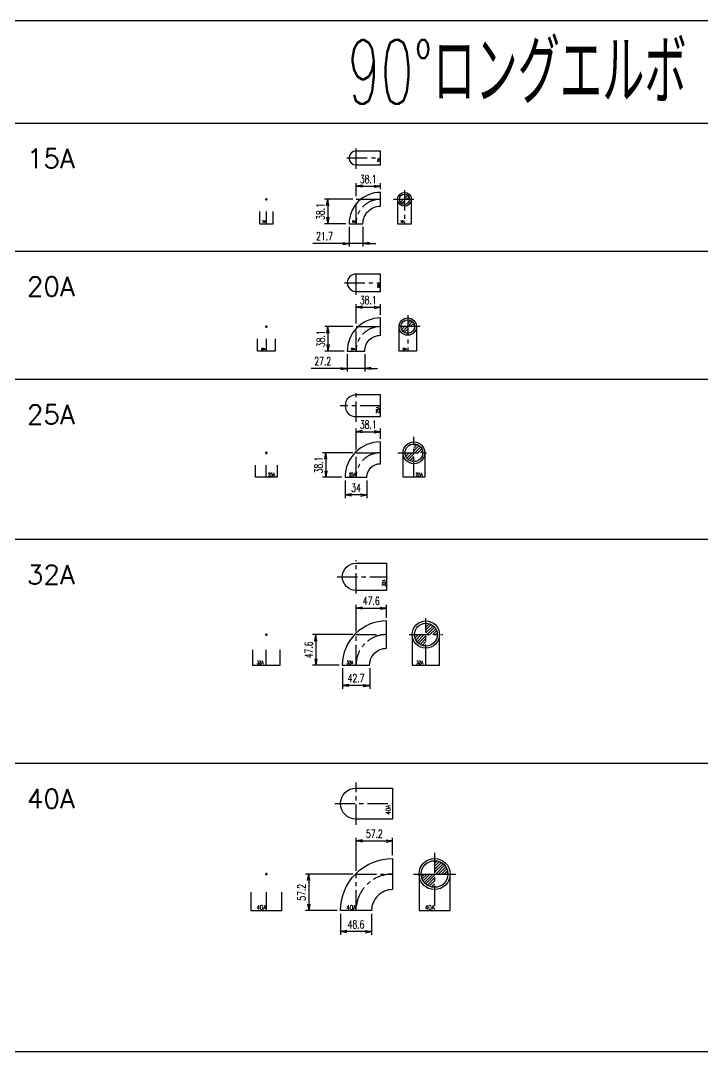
# Model space of a CAD drawing. Header units: millimetres. Extents: x 2090 to 42062, y -14812 to 2738.
# Drawn here: x 3164 to 4228, y 198 to 1808 of the extents above; entities that cross this region are included whole.
import ezdxf

# ---------------------------------------------------------------- set-up
doc = ezdxf.new("R2010")
doc.units = ezdxf.units.MM
doc.header["$PDMODE"] = 35
doc.linetypes.add('CENTER', pattern=[50.8, 31.75, -6.35, 6.35, -6.35])
for name, color, linetype in [('#配管（SUS)', 220, 'Continuous'), ('DIM', 1, 'Continuous'), ('skeleton', 7, 'Continuous')]:
    doc.layers.add(name, color=color, linetype=linetype)
doc.styles.add('kpk', font='romans.shx', dxfattribs={"width": 0.7, "bigfont": 'extfont2.shx'})
doc.styles.get("Standard").update_dxf_attribs({"font": 'romans.shx', "bigfont": 'extfont.shx'})
doc.dimstyles.new('1／5～KPK', dxfattribs={"dimscale": 5, "dimtxt": 2.5, "dimasz": 2, "dimexe": 1, "dimexo": 1, "dimgap": 1, "dimtad": 3, "dimdsep": 46, "dimtxsty": 'kpk', "dimblk": 'OPEN', "dimcen": 2.5, "dimclrd": 9, "dimclre": 9, "dimclrt": 4, "dimadec": 1, "dimazin": 2, "dimtfac": 1, "dimtmove": 0, "dimatfit": 2, "dimldrblk": 'OPEN', "dimfxl": 1, "dimtfill": 1, "dimlwd": -1, "dimlwe": -1, "dimarcsym": 1})

# ---------------------------------------------------------------- blocks, each defined once
blk = doc.blocks.new('_Open')
at = {"color": 0, "linetype": 'ByBlock', "lineweight": -2}
for p, q in [((-1, 0.17), (0, 0)), ((-1, -0.17), (0, 0)), ((0, 0), (-1, 0))]:
    blk.add_line(p, q, dxfattribs=at)
blk = doc.blocks.new('*D107')
at = {"layer": 'Defpoints', "color": 0, "linetype": 'ByBlock', "transparency": 16777216}
for p in [(3687.2, 1528.5), (3676.4, 1490.4)]:
    blk.add_point(p, dxfattribs=at)
at = {"layer": 'DIM', "color": 9, "transparency": 16777216}
for p, q in [((3682.2, 1528.5), (3638, 1528.5)), ((3643, 1518.5), (3643, 1500.4)), ((3671.4, 1490.4), (3638, 1490.4))]:
    blk.add_line(p, q, dxfattribs=at)
at = {"layer": 'DIM', "color": 9, "linetype": 'ByBlock', "transparency": 16777216, "xscale": 10, "yscale": 10, "zscale": 10}
for p, rotation in [((3643, 1528.5), 90), ((3643, 1490.4), 270)]:
    blk.add_blockref('_Open', p, dxfattribs=dict(at, rotation=rotation))
at = {"layer": 'DIM', "color": 4, "linetype": 'ByBlock', "transparency": 16777216, "insert": (3631.7, 1509.4), "char_height": 12.5, "attachment_point": 5, "rotation": 90, "style": 'kpk', "bg_fill": 3, "box_fill_scale": 1.1, "bg_fill_color": 256, "bg_fill_true_color": 13158600, "bg_fill_transparency": 0}
blk.add_mtext('38.1', dxfattribs=at)
at = {"layer": 'Defpoints', "color": 0, "linetype": 'ByBlock', "transparency": 16777216}
blk.add_point((3643, 1490.4), dxfattribs=at)
blk = doc.blocks.new('*D108')
at = {"layer": 'Defpoints', "color": 0, "linetype": 'ByBlock', "transparency": 16777216}
for p in [(3725.3, 1539.3), (3687.2, 1528.5)]:
    blk.add_point(p, dxfattribs=at)
at = {"layer": 'DIM', "color": 9, "transparency": 16777216}
for p, q in [((3687.2, 1533.5), (3687.2, 1553.9)), ((3697.2, 1548.9), (3715.3, 1548.9)), ((3725.3, 1544.3), (3725.3, 1553.9))]:
    blk.add_line(p, q, dxfattribs=at)
at = {"layer": 'DIM', "color": 9, "linetype": 'ByBlock', "transparency": 16777216, "xscale": 10, "yscale": 10, "zscale": 10, "rotation": 180}
blk.add_blockref('_Open', (3687.2, 1548.9), dxfattribs=at)
at = {"layer": 'DIM', "color": 9, "linetype": 'ByBlock', "transparency": 16777216, "xscale": 10, "yscale": 10, "zscale": 10}
blk.add_blockref('_Open', (3725.3, 1548.9), dxfattribs=at)
at = {"layer": 'DIM', "color": 4, "linetype": 'ByBlock', "transparency": 16777216, "insert": (3706.3, 1560.1), "char_height": 12.5, "attachment_point": 5, "style": 'kpk', "bg_fill": 3, "box_fill_scale": 1.1, "bg_fill_color": 256, "bg_fill_true_color": 13158600, "bg_fill_transparency": 0}
blk.add_mtext('38.1', dxfattribs=at)
at = {"layer": 'Defpoints', "color": 0, "linetype": 'ByBlock', "transparency": 16777216}
blk.add_point((3725.3, 1548.9), dxfattribs=at)
blk = doc.blocks.new('*D109')
at = {"layer": 'Defpoints', "color": 0, "linetype": 'ByBlock', "transparency": 16777216}
for p in [(3676.4, 1490.4), (3698.1, 1490.4), (3676.4, 1459.5)]:
    blk.add_point(p, dxfattribs=at)
at = {"layer": 'DIM', "color": 9, "transparency": 16777216}
for p, q in [((3676.4, 1485.4), (3676.4, 1454.5)), ((3698.1, 1485.4), (3698.1, 1454.5)), ((3666.4, 1459.5), (3619.7, 1459.5)), ((3698.1, 1459.5), (3676.4, 1459.5)), ((3708.1, 1459.5), (3718.1, 1459.5))]:
    blk.add_line(p, q, dxfattribs=at)
at = {"layer": 'DIM', "color": 9, "linetype": 'ByBlock', "transparency": 16777216, "xscale": 10, "yscale": 10, "zscale": 10}
blk.add_blockref('_Open', (3676.4, 1459.5), dxfattribs=at)
at = {"layer": 'DIM', "color": 9, "linetype": 'ByBlock', "transparency": 16777216, "xscale": 10, "yscale": 10, "zscale": 10, "rotation": 180}
blk.add_blockref('_Open', (3698.1, 1459.5), dxfattribs=at)
at = {"layer": 'DIM', "color": 4, "linetype": 'ByBlock', "transparency": 16777216, "insert": (3638, 1470.8), "char_height": 12.5, "attachment_point": 5, "style": 'kpk', "bg_fill": 3, "box_fill_scale": 1.1, "bg_fill_color": 256, "bg_fill_true_color": 13158600, "bg_fill_transparency": 0}
blk.add_mtext('21.7', dxfattribs=at)
blk = doc.blocks.new('*D110')
at = {"layer": 'Defpoints', "color": 0, "linetype": 'ByBlock', "transparency": 16777216}
for p in [(3725.3, 1343.2), (3687.2, 1329.6)]:
    blk.add_point(p, dxfattribs=at)
at = {"layer": 'DIM', "color": 9, "transparency": 16777216}
for p, q in [((3687.2, 1334.6), (3687.2, 1364.8)), ((3697.2, 1359.8), (3715.3, 1359.8)), ((3725.3, 1348.2), (3725.3, 1364.8))]:
    blk.add_line(p, q, dxfattribs=at)
at = {"layer": 'DIM', "color": 9, "linetype": 'ByBlock', "transparency": 16777216, "xscale": 10, "yscale": 10, "zscale": 10, "rotation": 180}
blk.add_blockref('_Open', (3687.2, 1359.8), dxfattribs=at)
at = {"layer": 'DIM', "color": 9, "linetype": 'ByBlock', "transparency": 16777216, "xscale": 10, "yscale": 10, "zscale": 10}
blk.add_blockref('_Open', (3725.3, 1359.8), dxfattribs=at)
at = {"layer": 'DIM', "color": 4, "linetype": 'ByBlock', "transparency": 16777216, "insert": (3706.3, 1371.1), "char_height": 12.5, "attachment_point": 5, "style": 'kpk', "bg_fill": 3, "box_fill_scale": 1.1, "bg_fill_color": 256, "bg_fill_true_color": 13158600, "bg_fill_transparency": 0}
blk.add_mtext('38.1', dxfattribs=at)
at = {"layer": 'Defpoints', "color": 0, "linetype": 'ByBlock', "transparency": 16777216}
blk.add_point((3725.3, 1359.8), dxfattribs=at)
blk = doc.blocks.new('*D111')
at = {"layer": 'Defpoints', "color": 0, "linetype": 'ByBlock', "transparency": 16777216}
for p in [(3687.2, 1329.6), (3673.6, 1291.5)]:
    blk.add_point(p, dxfattribs=at)
at = {"layer": 'DIM', "color": 9, "transparency": 16777216}
for p, q in [((3682.2, 1329.6), (3638.4, 1329.6)), ((3643.4, 1319.6), (3643.4, 1301.5)), ((3668.6, 1291.5), (3638.4, 1291.5))]:
    blk.add_line(p, q, dxfattribs=at)
at = {"layer": 'DIM', "color": 9, "linetype": 'ByBlock', "transparency": 16777216, "xscale": 10, "yscale": 10, "zscale": 10}
for p, rotation in [((3643.4, 1329.6), 90), ((3643.4, 1291.5), 270)]:
    blk.add_blockref('_Open', p, dxfattribs=dict(at, rotation=rotation))
at = {"layer": 'DIM', "color": 4, "linetype": 'ByBlock', "transparency": 16777216, "insert": (3632.1, 1310.6), "char_height": 12.5, "attachment_point": 5, "rotation": 90, "style": 'kpk', "bg_fill": 3, "box_fill_scale": 1.1, "bg_fill_color": 256, "bg_fill_true_color": 13158600, "bg_fill_transparency": 0}
blk.add_mtext('38.1', dxfattribs=at)
at = {"layer": 'Defpoints', "color": 0, "linetype": 'ByBlock', "transparency": 16777216}
blk.add_point((3643.4, 1291.5), dxfattribs=at)
blk = doc.blocks.new('*D112')
at = {"layer": 'Defpoints', "color": 0, "linetype": 'ByBlock', "transparency": 16777216}
for p in [(3673.6, 1291.5), (3700.8, 1291.5), (3673.6, 1264.3)]:
    blk.add_point(p, dxfattribs=at)
at = {"layer": 'DIM', "color": 9, "transparency": 16777216}
for p, q in [((3673.6, 1286.5), (3673.6, 1259.3)), ((3700.8, 1286.5), (3700.8, 1259.3)), ((3663.6, 1264.3), (3617, 1264.3)), ((3700.8, 1264.3), (3673.6, 1264.3)), ((3710.8, 1264.3), (3720.8, 1264.3))]:
    blk.add_line(p, q, dxfattribs=at)
at = {"layer": 'DIM', "color": 9, "linetype": 'ByBlock', "transparency": 16777216, "xscale": 10, "yscale": 10, "zscale": 10}
blk.add_blockref('_Open', (3673.6, 1264.3), dxfattribs=at)
at = {"layer": 'DIM', "color": 9, "linetype": 'ByBlock', "transparency": 16777216, "xscale": 10, "yscale": 10, "zscale": 10, "rotation": 180}
blk.add_blockref('_Open', (3700.8, 1264.3), dxfattribs=at)
at = {"layer": 'DIM', "color": 4, "linetype": 'ByBlock', "transparency": 16777216, "insert": (3635.3, 1275.6), "char_height": 12.5, "attachment_point": 5, "style": 'kpk', "bg_fill": 3, "box_fill_scale": 1.1, "bg_fill_color": 256, "bg_fill_true_color": 13158600, "bg_fill_transparency": 0}
blk.add_mtext('27.2', dxfattribs=at)
blk = doc.blocks.new('*D113')
at = {"layer": 'Defpoints', "color": 0, "linetype": 'ByBlock', "transparency": 16777216}
for p in [(3725.3, 1149.5), (3687.2, 1132.5)]:
    blk.add_point(p, dxfattribs=at)
at = {"layer": 'DIM', "color": 9, "transparency": 16777216}
for p, q in [((3687.2, 1137.5), (3687.2, 1170.4)), ((3697.2, 1165.4), (3715.3, 1165.4)), ((3725.3, 1154.5), (3725.3, 1170.4))]:
    blk.add_line(p, q, dxfattribs=at)
at = {"layer": 'DIM', "color": 9, "linetype": 'ByBlock', "transparency": 16777216, "xscale": 10, "yscale": 10, "zscale": 10, "rotation": 180}
blk.add_blockref('_Open', (3687.2, 1165.4), dxfattribs=at)
at = {"layer": 'DIM', "color": 9, "linetype": 'ByBlock', "transparency": 16777216, "xscale": 10, "yscale": 10, "zscale": 10}
blk.add_blockref('_Open', (3725.3, 1165.4), dxfattribs=at)
at = {"layer": 'DIM', "color": 4, "linetype": 'ByBlock', "transparency": 16777216, "insert": (3706.3, 1176.6), "char_height": 12.5, "attachment_point": 5, "style": 'kpk', "bg_fill": 3, "box_fill_scale": 1.1, "bg_fill_color": 256, "bg_fill_true_color": 13158600, "bg_fill_transparency": 0}
blk.add_mtext('38.1', dxfattribs=at)
at = {"layer": 'Defpoints', "color": 0, "linetype": 'ByBlock', "transparency": 16777216}
blk.add_point((3725.3, 1165.4), dxfattribs=at)
blk = doc.blocks.new('*D114')
at = {"layer": 'Defpoints', "color": 0, "linetype": 'ByBlock', "transparency": 16777216}
for p in [(3687.2, 1132.5), (3670.2, 1094.4)]:
    blk.add_point(p, dxfattribs=at)
at = {"layer": 'DIM', "color": 9, "transparency": 16777216}
for p, q in [((3682.2, 1132.5), (3635.1, 1132.5)), ((3640.1, 1122.5), (3640.1, 1104.4)), ((3665.2, 1094.4), (3635.1, 1094.4))]:
    blk.add_line(p, q, dxfattribs=at)
at = {"layer": 'DIM', "color": 9, "linetype": 'ByBlock', "transparency": 16777216, "xscale": 10, "yscale": 10, "zscale": 10}
for p, rotation in [((3640.1, 1132.5), 90), ((3640.1, 1094.4), 270)]:
    blk.add_blockref('_Open', p, dxfattribs=dict(at, rotation=rotation))
at = {"layer": 'DIM', "color": 4, "linetype": 'ByBlock', "transparency": 16777216, "insert": (3628.8, 1113.5), "char_height": 12.5, "attachment_point": 5, "rotation": 90, "style": 'kpk', "bg_fill": 3, "box_fill_scale": 1.1, "bg_fill_color": 256, "bg_fill_true_color": 13158600, "bg_fill_transparency": 0}
blk.add_mtext('38.1', dxfattribs=at)
at = {"layer": 'Defpoints', "color": 0, "linetype": 'ByBlock', "transparency": 16777216}
blk.add_point((3640.1, 1094.4), dxfattribs=at)
blk = doc.blocks.new('*D115')
at = {"layer": 'Defpoints', "color": 0, "linetype": 'ByBlock', "transparency": 16777216}
for p in [(3670.2, 1094.4), (3704.2, 1094.4), (3670.2, 1066.7)]:
    blk.add_point(p, dxfattribs=at)
at = {"layer": 'DIM', "color": 9, "transparency": 16777216}
for p, q in [((3670.2, 1089.4), (3670.2, 1061.7)), ((3704.2, 1089.4), (3704.2, 1061.7)), ((3694.2, 1066.7), (3680.2, 1066.7))]:
    blk.add_line(p, q, dxfattribs=at)
at = {"layer": 'DIM', "color": 9, "linetype": 'ByBlock', "transparency": 16777216, "xscale": 10, "yscale": 10, "zscale": 10, "rotation": 180}
blk.add_blockref('_Open', (3670.2, 1066.7), dxfattribs=at)
at = {"layer": 'DIM', "color": 9, "linetype": 'ByBlock', "transparency": 16777216, "xscale": 10, "yscale": 10, "zscale": 10}
blk.add_blockref('_Open', (3704.2, 1066.7), dxfattribs=at)
at = {"layer": 'DIM', "color": 4, "linetype": 'ByBlock', "transparency": 16777216, "insert": (3687.2, 1077.9), "char_height": 12.5, "attachment_point": 5, "style": 'kpk', "bg_fill": 3, "box_fill_scale": 1.1, "bg_fill_color": 256, "bg_fill_true_color": 13158600, "bg_fill_transparency": 0}
blk.add_mtext('34', dxfattribs=at)
blk = doc.blocks.new('*D116')
at = {"layer": 'Defpoints', "color": 0, "linetype": 'ByBlock', "transparency": 16777216}
for p in [(3734.8, 889.8), (3734.8, 869.9), (3687.2, 848.5)]:
    blk.add_point(p, dxfattribs=at)
at = {"layer": 'DIM', "color": 9, "transparency": 16777216}
for p, q in [((3687.2, 853.5), (3687.2, 894.8)), ((3697.2, 889.8), (3724.8, 889.8)), ((3734.8, 874.9), (3734.8, 894.8))]:
    blk.add_line(p, q, dxfattribs=at)
at = {"layer": 'DIM', "color": 9, "linetype": 'ByBlock', "transparency": 16777216, "xscale": 10, "yscale": 10, "zscale": 10, "rotation": 180}
blk.add_blockref('_Open', (3687.2, 889.8), dxfattribs=at)
at = {"layer": 'DIM', "color": 9, "linetype": 'ByBlock', "transparency": 16777216, "xscale": 10, "yscale": 10, "zscale": 10}
blk.add_blockref('_Open', (3734.8, 889.8), dxfattribs=at)
at = {"layer": 'DIM', "color": 4, "linetype": 'ByBlock', "transparency": 16777216, "insert": (3711, 901.1), "char_height": 12.5, "attachment_point": 5, "style": 'kpk', "bg_fill": 3, "box_fill_scale": 1.1, "bg_fill_color": 256, "bg_fill_true_color": 13158600, "bg_fill_transparency": 0}
blk.add_mtext('47.6', dxfattribs=at)
blk = doc.blocks.new('*D117')
at = {"layer": 'Defpoints', "color": 0, "linetype": 'ByBlock', "transparency": 16777216}
for p in [(3687.2, 848.5), (3624.5, 800.9), (3665.9, 800.9)]:
    blk.add_point(p, dxfattribs=at)
at = {"layer": 'DIM', "color": 9, "transparency": 16777216}
for p, q in [((3682.2, 848.5), (3619.5, 848.5)), ((3624.5, 838.5), (3624.5, 810.9)), ((3660.9, 800.9), (3619.5, 800.9))]:
    blk.add_line(p, q, dxfattribs=at)
at = {"layer": 'DIM', "color": 9, "linetype": 'ByBlock', "transparency": 16777216, "xscale": 10, "yscale": 10, "zscale": 10}
for p, rotation in [((3624.5, 848.5), 90), ((3624.5, 800.9), 270)]:
    blk.add_blockref('_Open', p, dxfattribs=dict(at, rotation=rotation))
at = {"layer": 'DIM', "color": 4, "linetype": 'ByBlock', "transparency": 16777216, "insert": (3613.3, 824.7), "char_height": 12.5, "attachment_point": 5, "rotation": 90, "style": 'kpk', "bg_fill": 3, "box_fill_scale": 1.1, "bg_fill_color": 256, "bg_fill_true_color": 13158600, "bg_fill_transparency": 0}
blk.add_mtext('47.6', dxfattribs=at)
blk = doc.blocks.new('*D118')
at = {"layer": 'Defpoints', "color": 0, "linetype": 'ByBlock', "transparency": 16777216}
for p in [(3665.9, 800.9), (3708.6, 800.9)]:
    blk.add_point(p, dxfattribs=at)
at = {"layer": 'DIM', "color": 9, "transparency": 16777216}
for p, q in [((3665.9, 795.9), (3665.9, 764.1)), ((3708.6, 795.9), (3708.6, 764.1)), ((3698.6, 769.1), (3675.9, 769.1))]:
    blk.add_line(p, q, dxfattribs=at)
at = {"layer": 'DIM', "color": 9, "linetype": 'ByBlock', "transparency": 16777216, "xscale": 10, "yscale": 10, "zscale": 10, "rotation": 180}
blk.add_blockref('_Open', (3665.9, 769.1), dxfattribs=at)
at = {"layer": 'DIM', "color": 9, "linetype": 'ByBlock', "transparency": 16777216, "xscale": 10, "yscale": 10, "zscale": 10}
blk.add_blockref('_Open', (3708.6, 769.1), dxfattribs=at)
at = {"layer": 'DIM', "color": 4, "linetype": 'ByBlock', "transparency": 16777216, "insert": (3687.2, 780.4), "char_height": 12.5, "attachment_point": 5, "style": 'kpk', "bg_fill": 3, "box_fill_scale": 1.1, "bg_fill_color": 256, "bg_fill_true_color": 13158600, "bg_fill_transparency": 0}
blk.add_mtext('42.7', dxfattribs=at)
at = {"layer": 'Defpoints', "color": 0, "linetype": 'ByBlock', "transparency": 16777216}
blk.add_point((3665.9, 769.1), dxfattribs=at)
blk = doc.blocks.new('*D119')
at = {"layer": 'Defpoints', "color": 0, "linetype": 'ByBlock', "transparency": 16777216}
for p in [(3662.9, 417.4), (3711.5, 417.4), (3662.9, 384.6)]:
    blk.add_point(p, dxfattribs=at)
at = {"layer": 'DIM', "color": 9, "transparency": 16777216}
for p, q in [((3662.9, 412.4), (3662.9, 379.6)), ((3711.5, 412.4), (3711.5, 379.6)), ((3701.5, 384.6), (3672.9, 384.6))]:
    blk.add_line(p, q, dxfattribs=at)
at = {"layer": 'DIM', "color": 9, "linetype": 'ByBlock', "transparency": 16777216, "xscale": 10, "yscale": 10, "zscale": 10, "rotation": 180}
blk.add_blockref('_Open', (3662.9, 384.6), dxfattribs=at)
at = {"layer": 'DIM', "color": 9, "linetype": 'ByBlock', "transparency": 16777216, "xscale": 10, "yscale": 10, "zscale": 10}
blk.add_blockref('_Open', (3711.5, 384.6), dxfattribs=at)
at = {"layer": 'DIM', "color": 4, "linetype": 'ByBlock', "transparency": 16777216, "insert": (3687.2, 395.9), "char_height": 12.5, "attachment_point": 5, "style": 'kpk', "bg_fill": 3, "box_fill_scale": 1.1, "bg_fill_color": 256, "bg_fill_true_color": 13158600, "bg_fill_transparency": 0}
blk.add_mtext('48.6', dxfattribs=at)
blk = doc.blocks.new('*D120')
at = {"layer": 'Defpoints', "color": 0, "linetype": 'ByBlock', "transparency": 16777216}
for p in [(3687.2, 474.6), (3613.4, 417.4), (3662.9, 417.4)]:
    blk.add_point(p, dxfattribs=at)
at = {"layer": 'DIM', "color": 9, "transparency": 16777216}
for p, q in [((3682.2, 474.6), (3608.4, 474.6)), ((3613.4, 464.6), (3613.4, 427.4)), ((3657.9, 417.4), (3608.4, 417.4))]:
    blk.add_line(p, q, dxfattribs=at)
at = {"layer": 'DIM', "color": 9, "linetype": 'ByBlock', "transparency": 16777216, "xscale": 10, "yscale": 10, "zscale": 10}
for p, rotation in [((3613.4, 474.6), 90), ((3613.4, 417.4), 270)]:
    blk.add_blockref('_Open', p, dxfattribs=dict(at, rotation=rotation))
at = {"layer": 'DIM', "color": 4, "linetype": 'ByBlock', "transparency": 16777216, "insert": (3602.1, 446), "char_height": 12.5, "attachment_point": 5, "rotation": 90, "style": 'kpk', "bg_fill": 3, "box_fill_scale": 1.1, "bg_fill_color": 256, "bg_fill_true_color": 13158600, "bg_fill_transparency": 0}
blk.add_mtext('57.2', dxfattribs=at)
blk = doc.blocks.new('*D121')
at = {"layer": 'Defpoints', "color": 0, "linetype": 'ByBlock', "transparency": 16777216}
for p in [(3744.4, 526.2), (3744.4, 498.9), (3687.2, 474.6)]:
    blk.add_point(p, dxfattribs=at)
at = {"layer": 'DIM', "color": 9, "transparency": 16777216}
for p, q in [((3687.2, 479.6), (3687.2, 531.2)), ((3697.2, 526.2), (3734.4, 526.2)), ((3744.4, 503.9), (3744.4, 531.2))]:
    blk.add_line(p, q, dxfattribs=at)
at = {"layer": 'DIM', "color": 9, "linetype": 'ByBlock', "transparency": 16777216, "xscale": 10, "yscale": 10, "zscale": 10, "rotation": 180}
blk.add_blockref('_Open', (3687.2, 526.2), dxfattribs=at)
at = {"layer": 'DIM', "color": 9, "linetype": 'ByBlock', "transparency": 16777216, "xscale": 10, "yscale": 10, "zscale": 10}
blk.add_blockref('_Open', (3744.4, 526.2), dxfattribs=at)
at = {"layer": 'DIM', "color": 4, "linetype": 'ByBlock', "transparency": 16777216, "insert": (3715.8, 537.5), "char_height": 12.5, "attachment_point": 5, "style": 'kpk', "bg_fill": 3, "box_fill_scale": 1.1, "bg_fill_color": 256, "bg_fill_true_color": 13158600, "bg_fill_transparency": 0}
blk.add_mtext('57.2', dxfattribs=at)
blk = doc.blocks.new('（SUS)15A-90EL-3')
at = {"layer": '#配管（SUS)', "color": 2, "linetype": 'CENTER'}
for p, q in [((0, -17.2), (0, 17.2)), ((-14.1, 0), (38.1, 0))]:
    blk.add_line(p, q, dxfattribs=at)
at = {"layer": '#配管（SUS)', "color": 0, "linetype": 'ByBlock'}
blk.add_lwpolyline([(0, 10.8, 1), (0, -10.9), (38.1, -10.9), (38.1, 10.8)], format="xyb", close=True, dxfattribs=at)
at = {"layer": 'Defpoints', "color": 5, "insert": (34.8, -6.6), "char_height": 3, "attachment_point": 4, "rotation": 90}
blk.add_mtext('{\\W0.7;15A}', dxfattribs=at)
blk = doc.blocks.new('（SUS)15A-90EL-4')
at = {"layer": '#配管（SUS)', "color": 2, "linetype": 'CENTER'}
for p, q in [((-2, 0), (2, 0)), ((0, 2), (0, -2)), ((0, -19), (0, -38.1))]:
    blk.add_line(p, q, dxfattribs=at)
at = {"layer": '#配管（SUS)', "color": 0, "linetype": 'ByBlock'}
blk.add_lwpolyline([(-10.8, -19), (-10.8, -38.1), (10.9, -38.1), (10.9, -19)], dxfattribs=at)
at = {"layer": 'Defpoints', "color": 5, "insert": (-6.6, -34.8), "char_height": 3, "attachment_point": 4}
blk.add_mtext('{\\W0.7;15A}', dxfattribs=at)
blk = doc.blocks.new('（SUS)15A-90EL-1')
at = {"layer": '#配管（SUS)', "color": 0, "linetype": 'ByBlock'}
blk.add_lwpolyline([(38.1, -10.8), (38.1, 10.8, 0.414214), (-10.8, -38.1), (10.8, -38.1, -0.414214)], format="xyb", close=True, dxfattribs=at)
at = {"layer": '#配管（SUS)', "color": 2, "linetype": 'CENTER'}
blk.add_lwpolyline([(38.1, 0, 0.414899), (0, -38.1), (0, 0)], format="xyb", close=True, dxfattribs=at)
at = {"layer": 'Defpoints', "color": 5, "insert": (-6.6, -34.8), "char_height": 3, "attachment_point": 4}
blk.add_mtext('{\\W0.7;15A}', dxfattribs=at)
blk = doc.blocks.new('（SUS)15A-90EL-2')
at = {"layer": '#配管（SUS)'}
h = blk.add_hatch(dxfattribs=at)
h.set_pattern_fill('ANSI31', color=252)
h.set_pattern_definition([(45, (-3763.03, -1528.4713), (-2.245064, 2.245064), [])])
h.paths.add_polyline_path([(0, 0), (-8, 0, 0.414214), (0, -8)])
h.paths.add_polyline_path([(0, 8), (0, 0), (8, 0, 0.414214)])
at = {"layer": '#配管（SUS)', "color": 2, "linetype": 'CENTER'}
for p, q in [((-17.2, 0), (17.2, 0)), ((0, 14.1), (0, -38.1))]:
    blk.add_line(p, q, dxfattribs=at)
at = {"layer": '#配管（SUS)', "color": 0, "linetype": 'ByBlock'}
blk.add_lwpolyline([(-10.9, 0), (-10.9, -38.1), (10.9, -38.1), (10.9, 0)], dxfattribs=at)
for radius in [10.8, 8.05]:
    blk.add_circle((0, 0), radius, dxfattribs=at)
at = {"layer": 'Defpoints', "color": 5, "insert": (-6.6, -34.8), "char_height": 3, "attachment_point": 4}
blk.add_mtext('{\\W0.7;15A}', dxfattribs=at)
blk = doc.blocks.new('（SUS)20A-90EL-3')
at = {"layer": '#配管（SUS)', "color": 2, "linetype": 'CENTER'}
for p, q in [((0, -19.1), (0, 19.1)), ((-18.1, 0), (38.1, 0))]:
    blk.add_line(p, q, dxfattribs=at)
at = {"layer": '#配管（SUS)', "color": 0, "linetype": 'ByBlock'}
blk.add_lwpolyline([(38.1, 13.6), (0, 13.6, 1), (0, -13.6), (38.1, -13.6)], format="xyb", close=True, dxfattribs=at)
at = {"layer": 'Defpoints', "color": 5, "insert": (35, -8.1), "char_height": 3, "attachment_point": 4, "rotation": 90}
blk.add_mtext('{\\W0.7;20A}', dxfattribs=at)
blk = doc.blocks.new('（SUS)20A-90EL-1')
at = {"layer": '#配管（SUS)', "color": 0, "linetype": 'ByBlock'}
blk.add_lwpolyline([(13.6, 0, -0.414214), (38.1, 24.5), (38.1, 51.7, 0.414214), (-13.6, 0)], format="xyb", close=True, dxfattribs=at)
at = {"layer": '#配管（SUS)', "color": 2, "linetype": 'CENTER'}
blk.add_lwpolyline([(0, 38.1), (38.1, 38.1, 0.414214), (0, 0)], format="xyb", close=True, dxfattribs=at)
at = {"layer": 'Defpoints', "color": 5, "insert": (-8.1, 3.1), "char_height": 3, "attachment_point": 4}
blk.add_mtext('{\\W0.7;20A}', dxfattribs=at)
blk = doc.blocks.new('（SUS)20A-90EL-4')
at = {"layer": '#配管（SUS)', "color": 2, "linetype": 'CENTER'}
for p, q in [((-2, 0), (2, 0)), ((0, 2), (0, -2)), ((0, -19.1), (0, -38.1))]:
    blk.add_line(p, q, dxfattribs=at)
at = {"layer": '#配管（SUS)', "color": 0, "linetype": 'ByBlock'}
blk.add_lwpolyline([(13.6, -19.1), (13.6, -38.1), (-13.6, -38.1), (-13.6, -19.1)], dxfattribs=at)
at = {"layer": 'Defpoints', "color": 5, "insert": (-8.1, -35), "char_height": 3, "attachment_point": 4}
blk.add_mtext('{\\W0.7;20A}', dxfattribs=at)
blk = doc.blocks.new('（SUS)20A-90EL-2')
at = {"layer": '#配管（SUS)'}
h = blk.add_hatch(dxfattribs=at)
h.set_pattern_fill('ANSI31', color=252)
h.set_pattern_definition([(45, (-3767.9652, -1329.601), (-2.245064, 2.245064), [])])
h.paths.add_polyline_path([(0, 0), (-10.8, 0, 0.414214), (0, -10.8)])
h.paths.add_polyline_path([(0, 10.8), (0, 0), (10.8, 0, 0.414214)])
at = {"layer": '#配管（SUS)', "color": 2, "linetype": 'CENTER'}
for p, q in [((0, 18.1), (0, -38.1)), ((19.1, 0), (-19.1, 0))]:
    blk.add_line(p, q, dxfattribs=at)
at = {"layer": '#配管（SUS)', "color": 0, "linetype": 'ByBlock'}
blk.add_lwpolyline([(13.6, 0), (13.6, -38.1), (-13.6, -38.1), (-13.6, 0)], dxfattribs=at)
for radius in [13.6, 10.8]:
    blk.add_circle((0, 0), radius, dxfattribs=at)
at = {"layer": 'Defpoints', "color": 5, "insert": (-8.1, -35), "char_height": 3, "attachment_point": 4}
blk.add_mtext('{\\W0.7;20A}', dxfattribs=at)
blk = doc.blocks.new('（SUS)25A-90EL-3')
at = {"layer": '#配管（SUS)', "color": 2, "linetype": 'CENTER'}
for p, q in [((0, -25), (0, 25)), ((38.1, 0), (-25, 0))]:
    blk.add_line(p, q, dxfattribs=at)
at = {"layer": '#配管（SUS)', "color": 0, "linetype": 'ByBlock'}
for p, q in [((38.1, 17), (0, 17)), ((38.1, -17), (38.1, 17)), ((0, -17), (38.1, -17))]:
    blk.add_line(p, q, dxfattribs=at)
blk.add_arc((0, 0), 17, 90, 270, dxfattribs=at)
at = {"layer": 'Defpoints', "color": 5, "insert": (34, -12), "char_height": 5, "attachment_point": 4, "rotation": 90}
blk.add_mtext('{\\W0.7;25A}', dxfattribs=at)
blk = doc.blocks.new('（SUS)25A-90EL-4')
at = {"layer": '#配管（SUS)', "color": 2, "linetype": 'CENTER'}
for p, q in [((-2, 38.1), (2, 38.1)), ((0, 40.1), (0, 36.1)), ((0, 0), (0, 19))]:
    blk.add_line(p, q, dxfattribs=at)
at = {"layer": '#配管（SUS)', "color": 0, "linetype": 'ByBlock'}
blk.add_lwpolyline([(17, 19), (17, 0), (-17, 0), (-17, 19)], dxfattribs=at)
at = {"layer": 'Defpoints', "color": 5, "insert": (2.9, 4.1), "char_height": 5, "attachment_point": 4}
blk.add_mtext('{\\W0.7;25A}', dxfattribs=at)
blk = doc.blocks.new('（SUS)25A-90EL-1')
at = {"layer": '#配管（SUS)', "color": 0, "linetype": 'ByBlock'}
blk.add_lwpolyline([(17, 0, -0.414214), (38.1, 21.1), (38.1, 55.1, 0.414214), (-17, 0)], format="xyb", close=True, dxfattribs=at)
at = {"layer": '#配管（SUS)', "color": 2, "linetype": 'CENTER'}
blk.add_lwpolyline([(0, 38.1), (38.1, 38.1, 0.414214), (0, 0)], format="xyb", close=True, dxfattribs=at)
at = {"layer": 'Defpoints', "color": 5, "insert": (-10.9, 4.1), "char_height": 5, "attachment_point": 4}
blk.add_mtext('{\\W0.7;25A}', dxfattribs=at)
blk = doc.blocks.new('（SUS)25A-90EL-2')
at = {"layer": '#配管（SUS)'}
h = blk.add_hatch(dxfattribs=at)
h.set_pattern_fill('ANSI31', color=252)
h.set_pattern_definition([(45, (-3777.6237, -1094.4368), (-2.245064, 2.245064), [])])
h.paths.add_polyline_path([(0, 38.1), (-13.8, 38.1, 0.414214), (0, 24.3)])
h.paths.add_polyline_path([(0, 51.9), (0, 38.1), (13.8, 38.1, 0.414214)])
at = {"layer": '#配管（SUS)', "color": 2, "linetype": 'CENTER'}
for p, q in [((0, 0), (0, 63.1)), ((-25, 38.1), (25, 38.1))]:
    blk.add_line(p, q, dxfattribs=at)
at = {"layer": '#配管（SUS)', "color": 0, "linetype": 'ByBlock'}
blk.add_lwpolyline([(17, 38.1), (17, 0), (-17, 0), (-17, 38.1)], dxfattribs=at)
for radius in [17, 13.8]:
    blk.add_circle((0, 38.1), radius, dxfattribs=at)
at = {"layer": 'Defpoints', "color": 5, "insert": (2.9, 4.1), "char_height": 5, "attachment_point": 4}
blk.add_mtext('{\\W0.7;25A}', dxfattribs=at)
blk = doc.blocks.new('（SUS)32A-90EL-3')
at = {"layer": '#配管（SUS)', "color": 2, "linetype": 'CENTER'}
for p, q in [((0, -26.2), (0, 26.2)), ((-29.3, 0), (47.6, 0))]:
    blk.add_line(p, q, dxfattribs=at)
at = {"layer": '#配管（SUS)', "color": 0, "linetype": 'ByBlock'}
blk.add_lwpolyline([(0, 21.4), (47.6, 21.4), (47.6, -21.3), (0, -21.3, -1)], format="xyb", close=True, dxfattribs=at)
at = {"layer": 'Defpoints', "color": 5, "insert": (43.5, -14.9), "char_height": 5, "attachment_point": 4, "rotation": 90}
blk.add_mtext('{\\W0.7;32A}', dxfattribs=at)
blk = doc.blocks.new('（SUS)32A-90EL-4')
at = {"layer": '#配管（SUS)', "color": 2, "linetype": 'CENTER'}
for p, q in [((-2, 0), (2, 0)), ((0, 2), (0, -2)), ((0, -47.6), (0, -23.8))]:
    blk.add_line(p, q, dxfattribs=at)
at = {"layer": '#配管（SUS)', "color": 0, "linetype": 'ByBlock'}
blk.add_lwpolyline([(-21.3, -23.8), (-21.3, -47.6), (21.4, -47.6), (21.4, -23.8)], dxfattribs=at)
at = {"layer": 'Defpoints', "color": 5, "insert": (-14.9, -43.5), "char_height": 5, "attachment_point": 4}
blk.add_mtext('{\\W0.7;32A}', dxfattribs=at)
blk = doc.blocks.new('（SUS)32A-90EL-1')
at = {"layer": '#配管（SUS)', "color": 0, "linetype": 'ByBlock'}
blk.add_lwpolyline([(47.6, 26.2), (47.6, 68.9, 0.414214), (-21.4, 0), (21.3, 0, -0.414214)], format="xyb", close=True, dxfattribs=at)
at = {"layer": '#配管（SUS)', "color": 2, "linetype": 'CENTER'}
blk.add_lwpolyline([(0, 0), (0, 47.6), (47.6, 47.6, 0.414214)], format="xyb", close=True, dxfattribs=at)
at = {"layer": 'Defpoints', "color": 5, "insert": (-14.9, 4.1), "char_height": 5, "attachment_point": 4}
blk.add_mtext('{\\W0.7;32A}', dxfattribs=at)
blk = doc.blocks.new('（SUS)32A-90EL-2')
at = {"layer": '#配管（SUS)'}
h = blk.add_hatch(dxfattribs=at)
h.set_pattern_fill('ANSI31', color=252)
h.set_pattern_definition([(45, (-3796.332, -800.932), (-2.245064, 2.245064), [])])
h.paths.add_polyline_path([(0, 47.6), (-17.8, 47.6, 0.414214), (0, 29.8)])
h.paths.add_polyline_path([(0, 65.4), (0, 47.6), (17.8, 47.6, 0.414214)])
at = {"layer": '#配管（SUS)', "color": 2, "linetype": 'CENTER'}
for p, q in [((0, 0), (0, 73.3)), ((-26.2, 47.6), (26.2, 47.6))]:
    blk.add_line(p, q, dxfattribs=at)
at = {"layer": '#配管（SUS)', "color": 0, "linetype": 'ByBlock'}
blk.add_lwpolyline([(-21.3, 47.6), (-21.3, 0), (21.4, 0), (21.4, 47.6)], dxfattribs=at)
for radius in [21.3, 17.8]:
    blk.add_circle((0, 47.6), radius, dxfattribs=at)
at = {"layer": 'Defpoints', "color": 5, "insert": (-14.9, 4.1), "char_height": 5, "attachment_point": 4}
blk.add_mtext('{\\W0.7;32A}', dxfattribs=at)
blk = doc.blocks.new('（SUS)40A-90EL-3')
at = {"layer": '#配管（SUS)', "color": 2, "linetype": 'CENTER'}
for p, q in [((0, -33), (0, 33)), ((-33, 0), (57.2, 0))]:
    blk.add_line(p, q, dxfattribs=at)
at = {"layer": '#配管（SUS)', "color": 0, "linetype": 'ByBlock'}
blk.add_lwpolyline([(57.2, -24.3), (0, -24.3, -1), (0, 24.3), (57.2, 24.3)], format="xyb", close=True, dxfattribs=at)
at = {"layer": 'Defpoints', "color": 5, "insert": (50.3, -17), "char_height": 7, "attachment_point": 4, "rotation": 90}
blk.add_mtext('{\\W0.7;40A}', dxfattribs=at)
blk = doc.blocks.new('(SUS)40A-90EL-4')
at = {"layer": '#配管（SUS)', "color": 2, "linetype": 'CENTER'}
for p, q in [((-2, 0), (2, 0)), ((0, 2), (0, -2)), ((0, -28.6), (0, -57.2))]:
    blk.add_line(p, q, dxfattribs=at)
at = {"layer": '#配管（SUS)', "color": 0, "linetype": 'ByBlock'}
blk.add_lwpolyline([(-24.3, -28.6), (-24.3, -57.2), (24.3, -57.2), (24.3, -28.6)], dxfattribs=at)
at = {"layer": 'Defpoints', "color": 5, "insert": (-15, -52.1), "char_height": 7, "attachment_point": 4}
blk.add_mtext('{\\W0.7;40A}', dxfattribs=at)
blk = doc.blocks.new('(SUS)40A-90EL-1')
at = {"layer": '#配管（SUS)', "color": 0, "linetype": 'ByBlock'}
blk.add_lwpolyline([(-24.3, -57.2, -0.414214), (57.2, 24.3), (57.2, -24.3, 0.414214), (24.3, -57.2)], format="xyb", close=True, dxfattribs=at)
at = {"layer": '#配管（SUS)', "color": 2, "linetype": 'CENTER'}
blk.add_lwpolyline([(57.2, 0, 0.414214), (0, -57.2), (0, 0)], format="xyb", close=True, dxfattribs=at)
at = {"layer": 'Defpoints', "color": 5, "insert": (-15, -52.1), "char_height": 7, "attachment_point": 4}
blk.add_mtext('{\\W0.7;40A}', dxfattribs=at)
blk = doc.blocks.new('(SUS)40A-90EL-2')
at = {"layer": '#配管（SUS)'}
h = blk.add_hatch(dxfattribs=at)
h.set_pattern_fill('ANSI31', color=252)
h.set_pattern_definition([(45, (-3809.9207, -474.609), (-2.245064, 2.245064), [])])
h.paths.add_polyline_path([(0, 0), (-20.8, 0, 0.414214), (0, -20.8)])
h.paths.add_polyline_path([(0, 20.8), (0, 0), (20.8, 0, 0.414214)])
at = {"layer": '#配管（SUS)', "color": 2, "linetype": 'CENTER'}
blk.add_line((0, 33), (0, -57.2), dxfattribs=at)
at = {"layer": '#配管（SUS)', "color": 2}
blk.add_line((-33, 0), (33, 0), dxfattribs=at)
at = {"layer": '#配管（SUS)', "color": 0, "linetype": 'ByBlock'}
blk.add_lwpolyline([(-24.3, 0), (-24.3, -57.2), (24.3, -57.2), (24.3, 0)], dxfattribs=at)
for radius in [24.3, 20.8]:
    blk.add_circle((0, 0), radius, dxfattribs=at)
at = {"layer": 'Defpoints', "color": 5, "insert": (-15, -52.1), "char_height": 7, "attachment_point": 4}
blk.add_mtext('{\\W0.7;40A}', dxfattribs=at)

msp = doc.modelspace()

# ---------------------------------------------------------------- linework, layer by layer
at = {"layer": 'skeleton'}
for p, q in [((3149.823, 1807.568), (4649.823, 1807.568)), ((3149.823, 1647.568), (4649.823, 1647.568)), ((3149.823, 1447.568), (4649.823, 1447.568)), ((3149.823, 1247.568), (4649.823, 1247.568)), ((3149.823, 997.568), (4649.823, 997.568)), ((3149.823, 647.568), (4649.823, 647.568)), ((3149.823, 197.568), (4649.823, 197.568))]:
    msp.add_line(p, q, dxfattribs=at)

# ---------------------------------------------------------------- block references
at = {"layer": '#配管（SUS)'}
for name, p in [('（SUS)15A-90EL-4', (3547.125, 1528.471)), ('（SUS)15A-90EL-2', (3763.03, 1528.471)), ('（SUS)20A-90EL-2', (3767.965, 1329.601)), ('（SUS)20A-90EL-4', (3547.125, 1329.601)), ('（SUS)25A-90EL-2', (3777.624, 1094.437)), ('（SUS)25A-90EL-4', (3547.125, 1094.437)), ('（SUS)32A-90EL-2', (3796.332, 800.932)), ('（SUS)32A-90EL-4', (3547.125, 848.532)), ('(SUS)40A-90EL-2', (3809.921, 474.609)), ('(SUS)40A-90EL-4', (3547.125, 474.609))]:
    msp.add_blockref(name, p, dxfattribs=at)

# ---------------------------------------------------------------- texts
at = {"color": 71, "char_height": 30, "attachment_point": 4}
for s, insert in [('15A', (3173.381, 1592.262)), ('20A', (3173.381, 1392.262)), ('25A', (3173.381, 1192.262)), ('32A', (3173.381, 942.262)), ('40A', (3173.381, 592.262))]:
    msp.add_mtext(s, dxfattribs=dict(at, insert=insert))
at = {"layer": 'skeleton', "insert": (3938.745, 1727.568), "char_height": 100, "attachment_point": 5}
msp.add_mtext('{\\W0.6;90°ロングエルボ}', dxfattribs=at)

# ---------------------------------------------------------------- dimensions: what is measured, and where the dimension line sits
at = {"layer": 'DIM', "linetype": 'ByBlock'}
dim = msp.add_linear_dim(base=(3642.957, 1490.371), p1=(3687.226, 1528.471), p2=(3676.376, 1490.371), angle=90, dimstyle='1／5～KPK', dxfattribs=at)
dim.commit()
dim.dimension.update_dxf_attribs({"geometry": '*D107', "text_midpoint": (3631.707, 1509.421)})
for base, p1, p2, picture, middle in [((3725.326, 1359.816), (3687.226, 1329.601), (3725.326, 1343.201), '*D110', (3706.276, 1371.066)), ((3725.326, 1165.358), (3687.226, 1132.537), (3725.326, 1149.537), '*D113', (3706.276, 1176.608)), ((3734.826, 889.847), (3687.226, 848.532), (3734.826, 869.882), '*D116', (3711.026, 901.097)), ((3662.926, 384.627), (3711.526, 417.409), (3662.926, 417.409), '*D119', (3687.226, 395.877))]:
    dim = msp.add_linear_dim(base=base, p1=p1, p2=p2, dimstyle='1／5～KPK', dxfattribs=at)
    dim.commit()
    dim.dimension.update_dxf_attribs({"geometry": picture, "text_midpoint": middle})

# ---------------------------------------------------------------- next in the draw order: block references
at = {"layer": '#配管（SUS)'}
for name, p in [('（SUS)20A-90EL-3', (3687.226, 1398.178)), ('（SUS)25A-90EL-3', (3687.226, 1206.071)), ('（SUS)32A-90EL-3', (3687.226, 938.787))]:
    msp.add_blockref(name, p, dxfattribs=at)

# ---------------------------------------------------------------- next in the draw order: dimensions: what is measured, and where the dimension line sits
at = {"layer": 'DIM', "linetype": 'ByBlock'}
for base, p1, p2, picture, middle in [((3725.326, 1548.864), (3687.226, 1528.471), (3725.326, 1539.321), '*D108', (3706.276, 1560.114)), ((3676.376, 1459.52), (3698.076, 1490.371), (3676.376, 1490.371), '*D109', (3638.043, 1470.77))]:
    dim = msp.add_linear_dim(base=base, p1=p1, p2=p2, dimstyle='1／5～KPK', dxfattribs=at)
    dim.commit()
    dim.dimension.update_dxf_attribs({"geometry": picture, "text_midpoint": middle})
for base, p1, p2, picture, middle in [((3643.361, 1291.501), (3687.226, 1329.601), (3673.626, 1291.501), '*D111', (3632.111, 1310.551)), ((3640.099, 1094.437), (3687.226, 1132.537), (3670.226, 1094.437), '*D114', (3628.849, 1113.487)), ((3624.53, 800.932), (3687.226, 848.532), (3665.876, 800.932), '*D117', (3613.28, 824.732)), ((3613.372, 417.409), (3687.226, 474.609), (3662.926, 417.409), '*D120', (3602.122, 446.009))]:
    dim = msp.add_linear_dim(base=base, p1=p1, p2=p2, angle=90, dimstyle='1／5～KPK', dxfattribs=at)
    dim.commit()
    dim.dimension.update_dxf_attribs({"geometry": picture, "text_midpoint": middle})

# ---------------------------------------------------------------- next in the draw order: block references
at = {"layer": '#配管（SUS)'}
for name, p in [('（SUS)15A-90EL-3', (3687.226, 1593.015)), ('（SUS)15A-90EL-1', (3687.226, 1528.471))]:
    msp.add_blockref(name, p, dxfattribs=at)

# ---------------------------------------------------------------- next in the draw order: dimensions: what is measured, and where the dimension line sits
at = {"layer": 'DIM', "linetype": 'ByBlock'}
for base, p1, p2, picture, middle in [((3673.626, 1264.334), (3700.826, 1291.501), (3673.626, 1291.501), '*D112', (3635.293, 1275.584)), ((3670.226, 1066.682), (3704.226, 1094.437), (3670.226, 1094.437), '*D115', (3687.226, 1077.932)), ((3665.876, 769.137), (3708.576, 800.932), (3665.876, 800.932), '*D118', (3687.226, 780.387)), ((3744.426, 526.243), (3687.226, 474.609), (3744.426, 498.909), '*D121', (3715.826, 537.493))]:
    dim = msp.add_linear_dim(base=base, p1=p1, p2=p2, dimstyle='1／5～KPK', dxfattribs=at)
    dim.commit()
    dim.dimension.update_dxf_attribs({"geometry": picture, "text_midpoint": middle})

# ---------------------------------------------------------------- next in the draw order: block references
at = {"layer": '#配管（SUS)'}
for name, p in [('（SUS)20A-90EL-1', (3687.226, 1291.501)), ('（SUS)25A-90EL-1', (3687.226, 1094.437)), ('（SUS)32A-90EL-1', (3687.226, 800.932)), ('（SUS)40A-90EL-3', (3687.226, 584.53)), ('(SUS)40A-90EL-1', (3687.226, 474.609))]:
    msp.add_blockref(name, p, dxfattribs=at)

doc.saveas('drawing.dxf')
